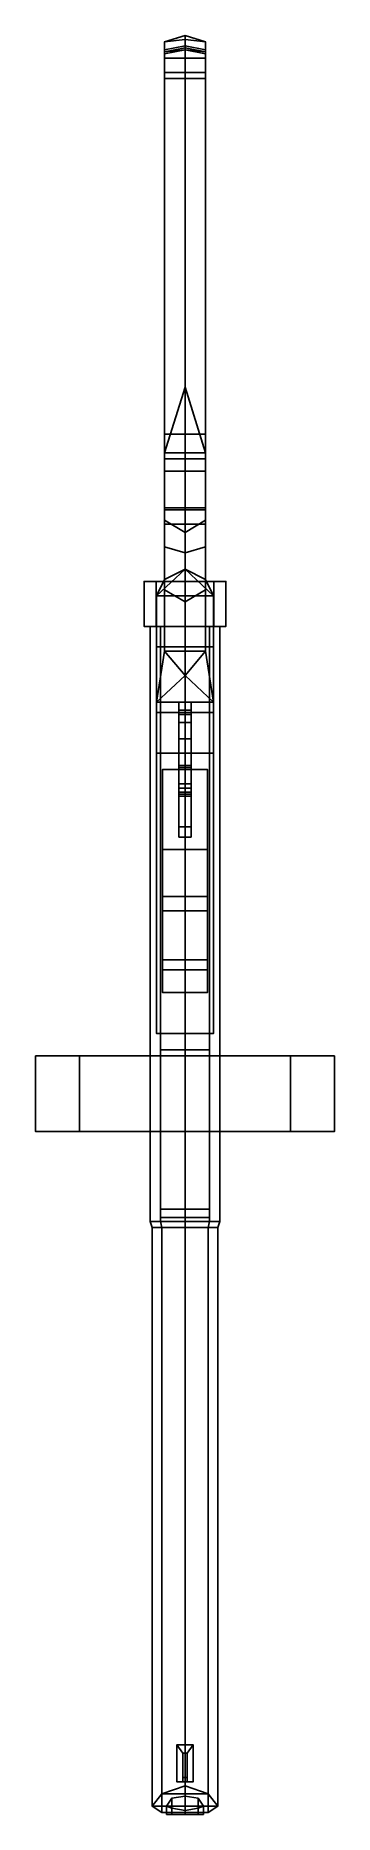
# Model space of a CAD drawing. Extents: x -0.73 to 0.73, y -8.65 to 0.05.
import ezdxf

# ---------------------------------------------------------------- set-up
doc = ezdxf.new("R2010")
doc.units = 0
doc.layers.get('0').update_dxf_attribs({"linetype": 'CONTINUOUS'})

msp = doc.modelspace()

# ---------------------------------------------------------------- linework, layer by layer
for points in [[(-0.1, 0.02, -0.48), (-0.1, 0.02, -0.48), (0, 0.03, -0.41), (0, 0.05, -0.48)], [(-0.1, 0.02, -0.62), (-0.1, 0.02, -0.48), (0, 0.05, -0.48), (0, 0.05, -0.62)], [(-0.1, -0.02, -0.9), (-0.1, 0.02, -0.62), (0, 0.05, -0.62), (0, 0, -0.9)], [(-0.1, 0.02, -0.48), (-0.1, -0.03, -0.41), (0, -0.02, -0.36), (0, 0.03, -0.41)], [(-0.1, -0.03, -0.41), (-0.1, -0.03, -0.41), (-0.1, 0.02, -0.48), (-0.1, 0.02, -0.62)], [(-0.1, -0.03, -0.41), (-0.1, -0.03, -0.41), (-0.1, 0.02, -0.62), (-0.1, -0.02, -0.9)], [(-0.1, -0.04, -1.09), (-0.1, -0.02, -0.9), (0, 0, -0.9), (0, -0.02, -1.09)], [(0, 0.05, -0.48), (0, 0.03, -0.41), (0.1, 0.02, -0.48)], [(0, 0.05, -0.62), (0, 0.05, -0.48), (0.1, 0.02, -0.48), (0.1, 0.02, -0.62)], [(0, 0, -0.9), (0, 0.05, -0.62), (0.1, 0.02, -0.62), (0.1, -0.02, -0.9)], [(0, 0.03, -0.41), (0, -0.02, -0.36), (0.1, -0.03, -0.41), (0.1, 0.02, -0.48)], [(0, -0.02, -1.09), (0, 0, -0.9), (0.1, -0.02, -0.9), (0.1, -0.04, -1.09)], [(0.1, 0.02, -0.62), (0.1, 0.02, -0.48), (0.1, -0.03, -0.41)], [(0.1, -0.02, -0.9), (0.1, 0.02, -0.62), (0.1, -0.03, -0.41)], [(-0.1, -0.03, -1.46), (-0.1, -0.04, -1.3), (0, -0.02, -1.29), (0, -0.01, -1.46)], [(-0.1, -0.03, -1.58), (-0.1, -0.03, -1.46), (0, -0.01, -1.46), (0, -0.01, -1.58)], [(-0.1, -0.06, -1.63), (-0.1, -0.03, -1.58), (0, -0.01, -1.58), (0, -0.06, -1.66)], [(-0.1, -0.03, -0.41), (-0.1, -1.9, -0.43), (0, -1.9, -0.37), (0, -0.02, -0.36)], [(-0.1, -0.04, -1.3), (-0.1, -0.04, -1.09), (0, -0.02, -1.09), (0, -0.02, -1.29)], [(-0.1, -0.16, -1.65), (-0.1, -0.03, -0.41), (-0.1, -0.02, -0.9), (-0.1, -0.04, -1.09)], [(-0.1, -0.16, -1.65), (-0.1, -1.99, -1.01), (-0.1, -1.9, -0.43), (-0.1, -0.03, -0.41)], [(-0.1, -0.04, -1.3), (-0.1, -0.03, -1.46), (-0.1, -0.13, -1.65), (-0.1, -0.16, -1.65)], [(-0.1, -0.13, -1.65), (-0.1, -0.03, -1.46), (-0.1, -0.03, -1.58), (-0.1, -0.06, -1.63)], [(-0.1, -0.04, -1.3), (-0.1, -0.16, -1.65), (-0.1, -0.16, -1.65), (-0.1, -0.04, -1.09)], [(-0.1, -0.13, -1.65), (-0.1, -0.06, -1.63), (0, -0.06, -1.66), (0, -0.13, -1.69)], [(0, -0.01, -1.46), (0, -0.02, -1.29), (0.1, -0.04, -1.3), (0.1, -0.03, -1.46)], [(0, -0.01, -1.58), (0, -0.01, -1.46), (0.1, -0.03, -1.46), (0.1, -0.03, -1.58)], [(0, -0.06, -1.66), (0, -0.01, -1.58), (0.1, -0.03, -1.58), (0.1, -0.06, -1.63)], [(0, -0.02, -0.36), (0, -1.9, -0.37), (0.1, -1.9, -0.43), (0.1, -0.03, -0.41)], [(0, -0.02, -1.29), (0, -0.02, -1.09), (0.1, -0.04, -1.09), (0.1, -0.04, -1.3)], [(0, -0.13, -1.69), (0, -0.06, -1.66), (0.1, -0.06, -1.63), (0.1, -0.13, -1.65)], [(0.1, -0.04, -1.09), (0.1, -0.02, -0.9), (0.1, -0.03, -0.41), (0.1, -0.16, -1.65)], [(0.1, -0.03, -0.41), (0.1, -1.9, -0.43), (0.1, -1.99, -1.01), (0.1, -0.16, -1.65)], [(0.1, -0.16, -1.65), (0.1, -0.13, -1.65), (0.1, -0.03, -1.46), (0.1, -0.04, -1.3)], [(0.1, -0.06, -1.63), (0.1, -0.03, -1.58), (0.1, -0.03, -1.46), (0.1, -0.13, -1.65)], [(0.1, -0.04, -1.09), (0.1, -0.16, -1.65), (0.1, -0.16, -1.65), (0.1, -0.04, -1.3)], [(-0.1, -0.16, -1.65), (-0.1, -0.13, -1.65), (0, -0.13, -1.69), (0, -0.16, -1.69)], [(-0.1, -1.99, -1.01), (-0.1, -0.16, -1.65), (0, -0.16, -1.69), (0, -1.67, -1.17)], [(0, -0.16, -1.69), (0, -0.13, -1.69), (0.1, -0.13, -1.65), (0.1, -0.16, -1.65)], [(0, -1.67, -1.17), (0, -0.16, -1.69), (0.1, -0.16, -1.65), (0.1, -1.99, -1.01)], [(-0.1, -1.99, -1.01), (-0.1, -1.99, -1.01), (0, -1.67, -1.17), (0, -1.99, -1.07)], [(0, -1.99, -1.07), (0, -1.67, -1.17), (0.1, -1.99, -1.01)], [(-0.1, -1.9, -0.43), (-0.1, -2.02, -0.47), (0, -2.02, -0.39), (0, -1.9, -0.37)], [(-0.1, -1.99, -1.01), (-0.1, -2.08, -1.01), (-0.1, -2.02, -0.47), (-0.1, -1.9, -0.43)], [(0, -1.9, -0.37), (0, -2.02, -0.39), (0.1, -2.02, -0.47), (0.1, -1.9, -0.43)], [(0.1, -1.9, -0.43), (0.1, -2.02, -0.47), (0.1, -2.08, -1.01), (0.1, -1.99, -1.01)], [(0, -1.99, -1.07), (0, -2.08, -1.07), (-0.1, -2.08, -1.01), (-0.1, -1.99, -1.01)], [(0.1, -1.99, -1.01), (0.1, -2.08, -1.01), (0, -2.08, -1.07), (0, -1.99, -1.07)], [(-0.1, -2.02, -0.47), (-0.1, -2.27, -0.53), (0, -2.27, -0.46), (0, -2.02, -0.39)], [(-0.1, -2.08, -1.01), (-0.1, -2.26, -1.06), (-0.1, -2.27, -0.53), (-0.1, -2.02, -0.47)], [(0, -2.08, -1.07), (0, -2.26, -1.13), (-0.1, -2.26, -1.06), (-0.1, -2.08, -1.01)], [(0, -2.02, -0.39), (0, -2.27, -0.46), (0.1, -2.27, -0.53), (0.1, -2.02, -0.47)], [(0.1, -2.08, -1.01), (0.1, -2.26, -1.06), (0, -2.26, -1.13), (0, -2.08, -1.07)], [(0.1, -2.02, -0.47), (0.1, -2.27, -0.53), (0.1, -2.26, -1.06), (0.1, -2.08, -1.01)], [(0, -2.26, -1.13), (0, -2.38, -1.13), (-0.1, -2.32, -1.06), (-0.1, -2.26, -1.06)], [(-0.1, -2.26, -1.06), (-0.1, -2.32, -1.06), (-0.1, -2.34, -0.53), (-0.1, -2.27, -0.53)], [(0.1, -2.26, -1.06), (0.1, -2.32, -1.06), (0, -2.38, -1.13), (0, -2.26, -1.13)], [(0.1, -2.27, -0.53), (0.1, -2.34, -0.53), (0.1, -2.32, -1.06), (0.1, -2.26, -1.06)], [(-0.1, -2.27, -0.53), (-0.1, -2.34, -0.53), (0, -2.34, -0.46), (0, -2.27, -0.46)], [(0, -2.38, -1.13), (0, -2.48, -1.09), (-0.1, -2.45, -0.95), (-0.1, -2.32, -1.06)], [(-0.1, -2.32, -1.06), (-0.1, -2.45, -0.95), (-0.1, -2.61, -0.47), (-0.1, -2.34, -0.53)], [(-0.1, -2.34, -0.53), (-0.1, -2.61, -0.47), (0, -2.56, -0.42), (0, -2.34, -0.46)], [(0, -2.27, -0.46), (0, -2.34, -0.46), (0.1, -2.34, -0.53), (0.1, -2.27, -0.53)], [(0.1, -2.32, -1.06), (0.1, -2.45, -0.95), (0, -2.48, -1.09), (0, -2.38, -1.13)], [(0, -2.34, -0.46), (0, -2.56, -0.42), (0.1, -2.61, -0.47), (0.1, -2.34, -0.53)], [(0.1, -2.34, -0.53), (0.1, -2.61, -0.47), (0.1, -2.45, -0.95), (0.1, -2.32, -1.06)], [(0, -2.48, -1.09), (0, -2.72, -0.87), (-0.1, -2.66, -0.77), (-0.1, -2.45, -0.95)], [(-0.1, -2.45, -0.95), (-0.1, -2.66, -0.77), (-0.1, -2.66, -0.77), (-0.1, -2.61, -0.47)], [(0.1, -2.45, -0.95), (0.1, -2.66, -0.77), (0, -2.72, -0.87), (0, -2.48, -1.09)], [(0.1, -2.61, -0.47), (0.1, -2.66, -0.77), (0.1, -2.66, -0.77), (0.1, -2.45, -0.95)], [(0, -2.56, -0.42), (-0.14, -2.69, -0.38), (0.14, -2.69, -0.38), (0, -2.56, -0.42)], [(0, -2.56, -0.42), (-0.1, -2.61, -0.47), (-0.14, -2.69, -0.38), (0, -2.56, -0.42)], [(-0.1, -2.96, -0.66), (-0.14, -3.21, -0.64), (-0.14, -2.69, -0.38), (-0.1, -2.61, -0.47)], [(-0.1, -2.66, -0.77), (-0.1, -2.96, -0.66), (-0.1, -2.96, -0.66), (-0.1, -2.61, -0.47)], [(0.1, -2.61, -0.47), (0, -2.56, -0.42), (0.14, -2.69, -0.38), (0.1, -2.61, -0.47)], [(0.14, -2.69, -0.38), (0.14, -3.21, -0.64), (0.1, -2.96, -0.66), (0.1, -2.61, -0.47)], [(0.1, -2.61, -0.47), (0.1, -2.96, -0.66), (0.1, -2.96, -0.66), (0.1, -2.66, -0.77)], [(-0.1414, -2.62, 0.1414), (-0.2, -2.62), (-0.2, -2.84), (-0.1414, -2.84, 0.1414)], [(-0.2, -2.62), (-0.1414, -2.62, -0.1414), (-0.1414, -2.84, -0.1414), (-0.2, -2.84)], [(0.1414, -2.62, 0.1414), (-0.2, -2.62), (-0.1414, -2.62, 0.1414), (0, -2.62, 0.2)], [(0.2, -2.62), (-0.1414, -2.62, -0.1414), (-0.2, -2.62), (0.1414, -2.62, 0.1414)], [(0, -2.62, 0.2), (-0.1414, -2.62, 0.1414), (-0.1414, -2.84, 0.1414), (0, -2.84, 0.2)], [(-0.1414, -2.62, -0.1414), (0, -2.62, -0.2), (0, -2.84, -0.2), (-0.1414, -2.84, -0.1414)], [(0.1414, -2.62, -0.1414), (0, -2.62, -0.2), (-0.1414, -2.62, -0.1414), (0.2, -2.62)], [(-0.14, -3.21, -0.64), (-0.14, -3.26, -0.63), (-0.14, -2.84, -0.19), (-0.14, -2.69, -0.38)], [(-0.14, -2.69, -0.38), (-0.14, -2.84, -0.19), (0.14, -2.84, -0.19), (0.14, -2.69, -0.38)], [(0, -2.72, -0.87), (0, -2.96, -0.72), (-0.1, -2.96, -0.66), (-0.1, -2.66, -0.77)], [(0.1414, -2.62, 0.1414), (0, -2.62, 0.2), (0, -2.84, 0.2), (0.1414, -2.84, 0.1414)], [(0, -2.62, -0.2), (0.1414, -2.62, -0.1414), (0.1414, -2.84, -0.1414), (0, -2.84, -0.2)], [(0.1, -2.66, -0.77), (0.1, -2.96, -0.66), (0, -2.96, -0.72), (0, -2.72, -0.87)], [(0.14, -2.84, -0.19), (0.14, -3.26, -0.63), (0.14, -3.21, -0.64), (0.14, -2.69, -0.38)], [(0.2, -2.62), (0.1414, -2.62, 0.1414), (0.1414, -2.84, 0.1414), (0.2, -2.84)], [(0.1414, -2.62, -0.1414), (0.2, -2.62), (0.2, -2.84), (0.1414, -2.84, -0.1414)], [(-0.1414, -2.84, 0.1414), (-0.2, -2.84), (-0.17, -2.84), (-0.1202, -2.84, 0.1202)], [(-0.2, -2.84), (-0.1414, -2.84, -0.1414), (-0.1202, -2.84, -0.1202), (-0.17, -2.84)], [(-0.17, -5.75), (-0.1202, -5.75, 0.1202), (-0.1202, -2.84, 0.1202), (-0.17, -2.84)], [(-0.1202, -5.75, -0.1202), (-0.17, -5.75), (-0.17, -2.84), (-0.1202, -2.84, -0.1202)], [(0, -2.84, 0.2), (-0.1414, -2.84, 0.1414), (-0.1202, -2.84, 0.1202), (0, -2.84, 0.17)], [(-0.1414, -2.84, -0.1414), (0, -2.84, -0.2), (0, -2.84, -0.17), (-0.1202, -2.84, -0.1202)], [(-0.14, -3.26, -0.63), (-0.14, -3.46, -0.58), (-0.14, -2.94, -0.1), (-0.14, -2.84, -0.19)], [(-0.14, -2.84, -0.19), (-0.14, -2.94, -0.1), (0.14, -2.94, -0.1), (0.14, -2.84, -0.19)], [(-0.1202, -5.75, 0.1202), (0, -5.75, 0.17), (0, -2.84, 0.17), (-0.1202, -2.84, 0.1202)], [(0, -5.75, -0.17), (-0.1202, -5.75, -0.1202), (-0.1202, -2.84, -0.1202), (0, -2.84, -0.17)], [(0, -5.75, 0.17), (0.1202, -5.75, 0.1202), (0.1202, -2.84, 0.1202), (0, -2.84, 0.17)], [(0.1202, -5.75, -0.1202), (0, -5.75, -0.17), (0, -2.84, -0.17), (0.1202, -2.84, -0.1202)], [(0, -2.84, -0.2), (0.1414, -2.84, -0.1414), (0.1202, -2.84, -0.1202), (0, -2.84, -0.17)], [(0.1414, -2.84, 0.1414), (0, -2.84, 0.2), (0, -2.84, 0.17), (0.1202, -2.84, 0.1202)], [(0.1202, -5.75, 0.1202), (0.17, -5.75), (0.17, -2.84), (0.1202, -2.84, 0.1202)], [(0.17, -5.75), (0.1202, -5.75, -0.1202), (0.1202, -2.84, -0.1202), (0.17, -2.84)], [(0.1414, -2.84, -0.1414), (0.2, -2.84), (0.17, -2.84), (0.1202, -2.84, -0.1202)], [(0.2, -2.84), (0.1414, -2.84, 0.1414), (0.1202, -2.84, 0.1202), (0.17, -2.84)], [(0.14, -2.94, -0.1), (0.14, -3.46, -0.58), (0.14, -3.26, -0.63), (0.14, -2.84, -0.19)], [(-0.14, -3.46, -0.58), (-0.14, -4.83, -0.58), (-0.14, -4.83, -0.1), (-0.14, -2.94, -0.1)], [(-0.14, -2.94, -0.1), (-0.14, -4.83, -0.1), (0.14, -4.83, -0.1), (0.14, -2.94, -0.1)], [(0.14, -4.83, -0.1), (0.14, -4.83, -0.58), (0.14, -3.46, -0.58), (0.14, -2.94, -0.1)], [(-0.1, -2.96, -0.66), (0, -3.08, -0.67), (-0.14, -3.21, -0.64), (-0.1, -2.96, -0.66)], [(-0.1, -2.96, -0.66), (0, -2.96, -0.72), (0, -3.08, -0.67), (-0.1, -2.96, -0.66)], [(0.1, -2.96, -0.66), (0.14, -3.21, -0.64), (0, -3.08, -0.67), (0.1, -2.96, -0.66)], [(0, -2.96, -0.72), (0.1, -2.96, -0.66), (0, -3.08, -0.67), (0, -2.96, -0.72)], [(0, -3.08, -0.67), (0.14, -3.21, -0.64), (-0.14, -3.21, -0.64), (0, -3.08, -0.67)], [(0.14, -3.21, -0.64), (0.14, -3.26, -0.63), (-0.14, -3.26, -0.63), (-0.14, -3.21, -0.64)], [(-0.03, -3.25, -0.71), (-0.03, -3.21, -0.64), (-0.03, -3.25, -0.75)], [(-0.03, -3.25, -0.75), (-0.03, -3.21, -0.64), (0.03, -3.21, -0.64), (0.03, -3.25, -0.75)], [(-0.03, -3.25, -0.71), (-0.03, -3.26, -0.63), (-0.03, -3.21, -0.64)], [(0.03, -3.25, -0.75), (0.03, -3.25, -0.75), (0.03, -3.21, -0.64), (0.03, -3.25, -0.71)], [(0.03, -3.21, -0.64), (0.03, -3.21, -0.64), (0.03, -3.26, -0.63), (0.03, -3.25, -0.71)], [(0.14, -3.26, -0.63), (0.14, -3.46, -0.58), (-0.14, -3.46, -0.58), (-0.14, -3.26, -0.63)], [(0.03, -3.27, -0.75), (0.03, -3.25, -0.71), (-0.03, -3.25, -0.71), (-0.03, -3.27, -0.75)], [(0.03, -3.25, -0.71), (0.03, -3.26, -0.63), (-0.03, -3.26, -0.63), (-0.03, -3.25, -0.71)], [(-0.03, -3.31, -0.8), (-0.03, -3.27, -0.75), (-0.03, -3.25, -0.75), (-0.03, -3.31, -0.82)], [(-0.03, -3.31, -0.82), (-0.03, -3.25, -0.75), (0.03, -3.25, -0.75), (0.03, -3.31, -0.82)], [(-0.03, -3.27, -0.75), (-0.03, -3.25, -0.71), (-0.03, -3.25, -0.75)], [(0.03, -3.31, -0.8), (0.03, -3.27, -0.75), (-0.03, -3.27, -0.75), (-0.03, -3.31, -0.8)], [(0.03, -3.31, -0.82), (0.03, -3.25, -0.75), (0.03, -3.27, -0.75), (0.03, -3.31, -0.8)], [(0.03, -3.25, -0.75), (0.03, -3.25, -0.75), (0.03, -3.25, -0.71), (0.03, -3.27, -0.75)], [(0.03, -3.39, -0.84), (0.03, -3.31, -0.8), (-0.03, -3.31, -0.8), (-0.03, -3.39, -0.84)], [(-0.03, -3.39, -0.86), (-0.03, -3.31, -0.82), (0.03, -3.31, -0.82), (0.03, -3.39, -0.86)], [(-0.03, -3.39, -0.84), (-0.03, -3.31, -0.8), (-0.03, -3.31, -0.82), (-0.03, -3.39, -0.86)], [(0.03, -3.53, -0.84), (0.03, -3.39, -0.84), (-0.03, -3.39, -0.84), (-0.03, -3.53, -0.84)], [(-0.03, -3.53, -0.84), (-0.03, -3.39, -0.84), (-0.03, -3.39, -0.86), (-0.03, -3.52, -0.86)], [(-0.03, -3.52, -0.86), (-0.03, -3.39, -0.86), (0.03, -3.39, -0.86), (0.03, -3.52, -0.86)], [(0.03, -3.39, -0.86), (0.03, -3.31, -0.82), (0.03, -3.31, -0.8), (0.03, -3.39, -0.84)], [(0.03, -3.52, -0.86), (0.03, -3.39, -0.86), (0.03, -3.39, -0.84), (0.03, -3.53, -0.84)], [(0.14, -3.46, -0.58), (0.14, -4.83, -0.58), (-0.14, -4.83, -0.58), (-0.14, -3.46, -0.58)], [(-0.11, -3.93, 0.18), (0.11, -3.93, 0.18), (0.11, -3.54, 0.17), (-0.11, -3.54, 0.17)], [(-0.11, -3.54, 0.17), (0, -3.54, 0.17), (-0.11, -3.54, 0.1244), (-0.11, -3.54, 0.17)], [(-0.11, -3.54, 0.1244), (-0.11, -3.93, 0.18), (-0.11, -3.54, 0.17), (-0.11, -3.54, 0.1244)], [(-0.11, -4.63, 0.1244), (-0.11, -4.52, 0.2), (-0.11, -3.93, 0.18), (-0.11, -3.54, 0.1244)], [(-0.03, -3.61, -0.8), (-0.03, -3.53, -0.84), (-0.03, -3.52, -0.86), (-0.03, -3.61, -0.81)], [(-0.03, -3.61, -0.81), (-0.03, -3.52, -0.86), (0.03, -3.52, -0.86), (0.03, -3.61, -0.81)], [(0.03, -3.61, -0.8), (0.03, -3.53, -0.84), (-0.03, -3.53, -0.84), (-0.03, -3.61, -0.8)], [(0, -3.54, 0.17), (0.11, -3.54, 0.17), (0.11, -3.54, 0.1244), (0, -3.54, 0.17)], [(0.03, -3.61, -0.81), (0.03, -3.52, -0.86), (0.03, -3.53, -0.84), (0.03, -3.61, -0.8)], [(0.11, -3.93, 0.18), (0.11, -3.54, 0.1244), (0.11, -3.54, 0.1244), (0.11, -3.54, 0.17)], [(0.11, -4.52, 0.2), (0.11, -4.63, 0.1244), (0.11, -3.54, 0.1244), (0.11, -3.93, 0.18)], [(0.03, -3.65, -0.75), (0.03, -3.61, -0.8), (-0.03, -3.61, -0.8), (-0.03, -3.65, -0.75)], [(-0.03, -3.65, -0.75), (-0.03, -3.61, -0.8), (-0.03, -3.61, -0.81), (-0.03, -3.66, -0.75)], [(-0.03, -3.66, -0.75), (-0.03, -3.61, -0.81), (0.03, -3.61, -0.81), (0.03, -3.66, -0.75)], [(-0.03, -3.63, -0.58), (-0.03, -3.65, -0.63), (-0.03, -3.67, -0.63), (-0.03, -3.66, -0.58)], [(0.03, -3.63, -0.58), (0.03, -3.65, -0.63), (-0.03, -3.65, -0.63), (-0.03, -3.63, -0.58)], [(-0.03, -3.65, -0.63), (-0.03, -3.65, -0.68), (-0.03, -3.87, -0.68), (-0.03, -3.82, -0.63)], [(0.03, -3.65, -0.63), (0.03, -3.65, -0.68), (-0.03, -3.65, -0.68), (-0.03, -3.65, -0.63)], [(0.03, -3.66, -0.68), (0.03, -3.65, -0.75), (-0.03, -3.65, -0.75), (-0.03, -3.66, -0.68)], [(-0.03, -3.66, -0.68), (-0.03, -3.65, -0.75), (-0.03, -3.66, -0.75), (-0.03, -3.67, -0.68)], [(0.03, -3.66, -0.75), (0.03, -3.61, -0.81), (0.03, -3.61, -0.8), (0.03, -3.65, -0.75)], [(0.03, -3.66, -0.58), (0.03, -3.67, -0.63), (0.03, -3.65, -0.63), (0.03, -3.63, -0.58)], [(0.03, -3.82, -0.63), (0.03, -3.87, -0.68), (0.03, -3.65, -0.68), (0.03, -3.65, -0.63)], [(0.03, -3.67, -0.68), (0.03, -3.66, -0.75), (0.03, -3.65, -0.75), (0.03, -3.66, -0.68)], [(-0.03, -3.66, -0.58), (-0.03, -3.67, -0.63), (0.03, -3.67, -0.63), (0.03, -3.66, -0.58)], [(-0.03, -3.67, -0.68), (-0.03, -3.66, -0.75), (0.03, -3.66, -0.75), (0.03, -3.67, -0.68)], [(-0.03, -3.82, -0.58), (-0.03, -3.82, -0.63), (-0.03, -3.87, -0.68), (-0.03, -3.87, -0.58)], [(0.03, -3.82, -0.58), (0.03, -3.82, -0.63), (-0.03, -3.82, -0.63), (-0.03, -3.82, -0.58)], [(0.03, -3.87, -0.58), (0.03, -3.87, -0.68), (0.03, -3.82, -0.63), (0.03, -3.82, -0.58)], [(-0.03, -3.87, -0.58), (-0.03, -3.87, -0.68), (0.03, -3.87, -0.68), (0.03, -3.87, -0.58)], [(-0.11, -4.16, 0.27), (0.11, -4.16, 0.27), (0.11, -3.93, 0.18), (-0.11, -3.93, 0.18)], [(-0.11, -4.52, 0.2), (-0.11, -4.52, 0.24), (-0.11, -4.16, 0.27), (-0.11, -3.93, 0.18)], [(0.11, -4.52, 0.24), (0.11, -4.52, 0.2), (0.11, -3.93, 0.18), (0.11, -4.16, 0.27)], [(-0.11, -4.23, 0.28), (0.11, -4.23, 0.28), (0.11, -4.16, 0.27), (-0.11, -4.16, 0.27)], [(-0.11, -4.52, 0.24), (-0.11, -4.47, 0.28), (-0.11, -4.23, 0.28), (-0.11, -4.16, 0.27)], [(0.11, -4.47, 0.28), (0.11, -4.52, 0.24), (0.11, -4.16, 0.27), (0.11, -4.23, 0.28)], [(-0.11, -4.47, 0.28), (0.11, -4.47, 0.28), (0.11, -4.23, 0.28), (-0.11, -4.23, 0.28)], [(-0.11, -4.52, 0.24), (0.11, -4.52, 0.24), (0.11, -4.47, 0.28), (-0.11, -4.47, 0.28)], [(-0.11, -4.63, 0.2), (0.11, -4.63, 0.2), (0.11, -4.52, 0.2), (-0.11, -4.52, 0.2)], [(-0.11, -4.52, 0.2), (0.11, -4.52, 0.2), (0.11, -4.52, 0.24), (-0.11, -4.52, 0.24)], [(-0.11, -4.63, 0.1244), (-0.11, -4.63, 0.2), (-0.11, -4.52, 0.2), (-0.11, -4.63, 0.1244)], [(0.11, -4.63, 0.2), (0.11, -4.63, 0.1244), (0.11, -4.63, 0.1244), (0.11, -4.52, 0.2)], [(0, -4.63, 0.17), (0, -4.63, 0.17), (0.11, -4.63, 0.2), (-0.11, -4.63, 0.2)], [(-0.11, -4.63, 0.1244), (-0.11, -4.63, 0.1244), (0, -4.63, 0.17), (-0.11, -4.63, 0.2)], [(0.11, -4.63, 0.1244), (0.11, -4.63, 0.1244), (0.11, -4.63, 0.2), (0, -4.63, 0.17)], [(-0.14, -4.83, -0.1), (-0.14, -4.83, -0.58), (0.14, -4.83, -0.58), (0.14, -4.83, -0.1)], [(-0.12, -4.83, -0.56), (-0.12, -4.91, -0.56), (-0.12, -4.91, -0.1203), (-0.12, -4.83, -0.1203)], [(0.12, -4.83, -0.56), (0.12, -4.91, -0.56), (-0.12, -4.91, -0.56), (-0.12, -4.83, -0.56)], [(0.12, -4.91, -0.1203), (0.12, -4.91, -0.56), (0.12, -4.83, -0.56), (0.12, -4.83, -0.1203)], [(-0.5162, -4.94, -0.3838), (-0.73, -4.94, -0.9), (-0.73, -5.31, -0.9), (-0.5162, -5.31, -0.3838)], [(-0.73, -4.94, -0.9), (-0.5162, -4.94, -1.4162), (-0.5162, -5.31, -1.4162), (-0.73, -5.31, -0.9)], [(-0.73, -4.94, -0.9), (0.5162, -4.94, -0.3838), (0.73, -4.94, -0.9), (-0.5162, -4.94, -1.4162)], [(-0.5162, -4.94, -0.3838), (0, -4.94, -0.17), (0.5162, -4.94, -0.3838), (-0.73, -4.94, -0.9)], [(0, -4.94, -0.17), (-0.5162, -4.94, -0.3838), (-0.5162, -5.31, -0.3838), (0, -5.31, -0.17)], [(-0.5162, -4.94, -1.4162), (0, -4.94, -1.63), (0, -5.31, -1.63), (-0.5162, -5.31, -1.4162)], [(-0.5162, -4.94, -1.4162), (0.73, -4.94, -0.9), (0.5162, -4.94, -1.4162), (0, -4.94, -1.63)], [(-0.12, -4.91, -0.1203), (-0.12, -4.91, -0.56), (0.12, -4.91, -0.56), (0.12, -4.91, -0.1203)], [(0.5162, -4.94, -0.3838), (0, -4.94, -0.17), (0, -5.31, -0.17), (0.5162, -5.31, -0.3838)], [(0, -4.94, -1.63), (0.5162, -4.94, -1.4162), (0.5162, -5.31, -1.4162), (0, -5.31, -1.63)], [(0.73, -4.94, -0.9), (0.5162, -4.94, -0.3838), (0.5162, -5.31, -0.3838), (0.73, -5.31, -0.9)], [(0.5162, -4.94, -1.4162), (0.73, -4.94, -0.9), (0.73, -5.31, -0.9), (0.5162, -5.31, -1.4162)], [(-0.5162, -5.31, -1.4162), (0, -5.31, -1.63), (0.5162, -5.31, -1.4162), (-0.73, -5.31, -0.9)], [(-0.73, -5.31, -0.9), (0.5162, -5.31, -1.4162), (0.73, -5.31, -0.9), (-0.5162, -5.31, -0.3838)], [(-0.5162, -5.31, -0.3838), (0.73, -5.31, -0.9), (0.5162, -5.31, -0.3838), (0, -5.31, -0.17)], [(-0.12, -5.31, -0.47), (-0.12, -5.75, -0.31), (-0.12, -5.75, -0.1203), (-0.12, -5.31, -0.1203)], [(0.12, -5.31, -0.1203), (0.12, -5.31, -0.47), (-0.12, -5.31, -0.47), (-0.12, -5.31, -0.1203)], [(-0.12, -5.69, -0.4), (-0.12, -5.73, -0.37), (-0.12, -5.75, -0.31), (-0.12, -5.31, -0.47)], [(0.12, -5.31, -0.47), (0.12, -5.69, -0.4), (-0.12, -5.69, -0.4), (-0.12, -5.31, -0.47)], [(0.12, -5.75, -0.1203), (0.12, -5.75, -0.31), (0.12, -5.31, -0.47), (0.12, -5.31, -0.1203)], [(0.12, -5.75, -0.31), (0.12, -5.73, -0.37), (0.12, -5.69, -0.4), (0.12, -5.31, -0.47)], [(0.12, -5.69, -0.4), (0.12, -5.73, -0.37), (-0.12, -5.73, -0.37), (-0.12, -5.69, -0.4)], [(-0.12, -5.75, -0.31), (-0.12, -5.73, -0.37), (0.12, -5.73, -0.37), (0.12, -5.75, -0.31)], [(-0.1131, -5.78, -0.1131), (-0.16, -5.78), (-0.17, -5.75), (-0.1202, -5.75, -0.1202)], [(-0.16, -5.78), (-0.1131, -5.78, 0.1131), (-0.1202, -5.75, 0.1202), (-0.17, -5.75)], [(-0.1131, -5.78, 0.1131), (-0.16, -5.78), (-0.16, -8.61), (-0.1131, -8.55, 0.1131)], [(-0.16, -5.78), (-0.1131, -5.78, -0.1131), (-0.1131, -8.64, -0.1131), (-0.16, -8.61)], [(0, -5.78, -0.16), (-0.1131, -5.78, -0.1131), (-0.1202, -5.75, -0.1202), (0, -5.75, -0.17)], [(-0.1131, -5.78, 0.1131), (0, -5.78, 0.16), (0, -5.75, 0.17), (-0.1202, -5.75, 0.1202)], [(-0.12, -5.75, -0.1203), (-0.12, -5.75, -0.31), (0.12, -5.75, -0.31), (0.12, -5.75, -0.1203)], [(0, -5.78, 0.16), (-0.1131, -5.78, 0.1131), (-0.1131, -8.55, 0.1131), (0, -8.51, 0.16)], [(-0.1131, -5.78, -0.1131), (0, -5.78, -0.16), (0, -8.64, -0.16), (-0.1131, -8.64, -0.1131)], [(0.1131, -5.78, -0.1131), (0, -5.78, -0.16), (0, -5.75, -0.17), (0.1202, -5.75, -0.1202)], [(0, -5.78, 0.16), (0.1131, -5.78, 0.1131), (0.1202, -5.75, 0.1202), (0, -5.75, 0.17)], [(0.1131, -5.78, 0.1131), (0, -5.78, 0.16), (0, -8.51, 0.16), (0.1131, -8.55, 0.1131)], [(0, -5.78, -0.16), (0.1131, -5.78, -0.1131), (0.1131, -8.64, -0.1131), (0, -8.64, -0.16)], [(0.16, -5.78), (0.1131, -5.78, -0.1131), (0.1202, -5.75, -0.1202), (0.17, -5.75)], [(0.1131, -5.78, 0.1131), (0.16, -5.78), (0.17, -5.75), (0.1202, -5.75, 0.1202)], [(0.16, -5.78), (0.1131, -5.78, 0.1131), (0.1131, -8.55, 0.1131), (0.16, -8.61)], [(0.1131, -5.78, -0.1131), (0.16, -5.78), (0.16, -8.61), (0.1131, -8.64, -0.1131)], [(-0.04, -8.31, 0.22), (-0.04, -8.31, 0.1434), (-0.04, -8.49, 0.1434), (-0.04, -8.49, 0.22)], [(-0.01, -8.35, 0.22), (-0.04, -8.31, 0.22), (-0.04, -8.49, 0.22), (-0.01, -8.49, 0.22)], [(0.01, -8.35, 0.22), (0.04, -8.31, 0.22), (-0.04, -8.31, 0.22), (-0.01, -8.35, 0.22)], [(0, -8.31, 0.16), (0, -8.31, 0.16), (-0.04, -8.31, 0.1434), (-0.04, -8.31, 0.22)], [(0, -8.31, 0.16), (0, -8.31, 0.16), (-0.04, -8.31, 0.22), (0.04, -8.31, 0.22)], [(0.01, -8.47, 0.3), (0.01, -8.35, 0.33), (-0.01, -8.35, 0.33), (-0.01, -8.47, 0.3)], [(0.01, -8.35, 0.33), (0.01, -8.35, 0.22), (-0.01, -8.35, 0.22), (-0.01, -8.35, 0.33)], [(-0.01, -8.49, 0.22), (-0.01, -8.49, 0.27), (-0.01, -8.35, 0.33), (-0.01, -8.35, 0.22)], [(-0.01, -8.49, 0.27), (-0.01, -8.47, 0.3), (-0.01, -8.35, 0.33)], [(0.04, -8.31, 0.1434), (0.04, -8.31, 0.1434), (0, -8.31, 0.16), (0.04, -8.31, 0.22)], [(0.04, -8.31, 0.22), (0.01, -8.35, 0.22), (0.01, -8.49, 0.22), (0.04, -8.49, 0.22)], [(0.01, -8.35, 0.33), (0.01, -8.35, 0.33), (0.01, -8.47, 0.3), (0.01, -8.49, 0.27)], [(0.01, -8.35, 0.22), (0.01, -8.35, 0.33), (0.01, -8.49, 0.27), (0.01, -8.49, 0.22)], [(0.04, -8.31, 0.1434), (0.04, -8.31, 0.22), (0.04, -8.49, 0.22), (0.04, -8.49, 0.1434)], [(0.1131, -8.55, 0.1131), (0, -8.51, 0.16), (-0.1131, -8.55, 0.1131), (0.1131, -8.55, 0.1131)], [(0, -8.49, 0.16), (-0.01, -8.49, 0.22), (-0.04, -8.49, 0.22), (-0.04, -8.49, 0.1434)], [(0.01, -8.49, 0.27), (0.01, -8.47, 0.3), (-0.01, -8.47, 0.3), (-0.01, -8.49, 0.27)], [(0.01, -8.49, 0.22), (0.01, -8.49, 0.22), (-0.01, -8.49, 0.22), (0, -8.49, 0.16)], [(0.01, -8.49, 0.22), (0.01, -8.49, 0.27), (-0.01, -8.49, 0.27), (-0.01, -8.49, 0.22)], [(0.04, -8.49, 0.1434), (0.04, -8.49, 0.22), (0.01, -8.49, 0.22), (0, -8.49, 0.16)], [(0.1131, -8.55, 0.1131), (-0.1131, -8.55, 0.1131), (-0.16, -8.61), (0.16, -8.61)], [(0.16, -8.61), (-0.16, -8.61), (-0.1131, -8.64, -0.1131), (0.1131, -8.64, -0.1131)], [(-0.0636, -8.57, 0.0636), (-0.09, -8.61), (-0.09, -8.65), (-0.0636, -8.65, 0.0636)], [(-0.09, -8.61), (-0.0636, -8.62, -0.0636), (-0.0636, -8.65, -0.0636), (-0.09, -8.65)], [(0, -8.56, 0.09), (-0.0636, -8.57, 0.0636), (-0.0636, -8.65, 0.0636), (0, -8.65, 0.09)], [(0.0636, -8.57, 0.0636), (0, -8.56, 0.09), (0, -8.65, 0.09), (0.0636, -8.65, 0.0636)], [(0.09, -8.61), (0.0636, -8.57, 0.0636), (0.0636, -8.65, 0.0636), (0.09, -8.65)], [(0.0636, -8.62, -0.0636), (0.09, -8.61), (0.09, -8.65), (0.0636, -8.65, -0.0636)], [(0.1131, -8.64, -0.1131), (-0.1131, -8.64, -0.1131), (0, -8.64, -0.16)], [(0, -8.65, 0.09), (-0.0636, -8.65, 0.0636), (-0.09, -8.65), (0.0636, -8.65, 0.0636)], [(0.0636, -8.65, 0.0636), (-0.09, -8.65), (-0.0636, -8.65, -0.0636), (0.09, -8.65)], [(-0.0636, -8.62, -0.0636), (0, -8.63, -0.09), (0, -8.65, -0.09), (-0.0636, -8.65, -0.0636)], [(0.09, -8.65), (-0.0636, -8.65, -0.0636), (0, -8.65, -0.09), (0.0636, -8.65, -0.0636)], [(0, -8.63, -0.09), (0.0636, -8.62, -0.0636), (0.0636, -8.65, -0.0636), (0, -8.65, -0.09)]]:
    msp.add_3dface(points)

doc.saveas('drawing.dxf')
